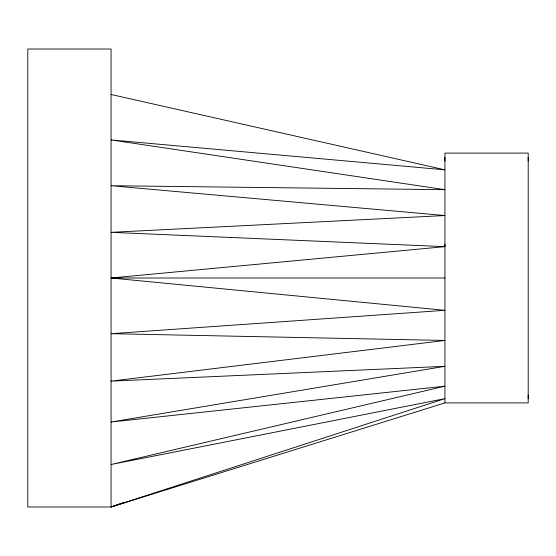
<?xml version="1.0" encoding="UTF-8"?>
<svg xmlns="http://www.w3.org/2000/svg" width="556" height="556" viewBox="0 0 556 556"><rect width="100%" height="100%" fill="white"/><g stroke="black" fill="none" stroke-linecap="round" stroke-linejoin="round"><path stroke-width="0.83" d="M444.932 157.355L444.932 402.905L111.068 506.989L27.8 506.989L27.8 49.011L111.068 49.011L111.068 506.989L444.932 398.645L111.068 464.503L444.932 386.17L111.068 422.018L444.932 366.321L111.068 381.131L444.932 340.453L111.068 333.69L444.932 310.324L111.068 278L444.932 246.649L444.932 244.07M528.2 398.645L528.2 157.355M111.068 506.989L124.127 502.263M111.068 278L444.932 278M444.932 402.905L528.2 402.905L528.2 395.003M444.932 246.649L111.068 232.338L444.932 215.547L111.068 185.711L444.932 189.679L111.068 139.938L444.932 169.83L111.068 94.478M528.2 160.997L528.2 153.095L444.932 153.095L444.932 160.997"/></g></svg>
